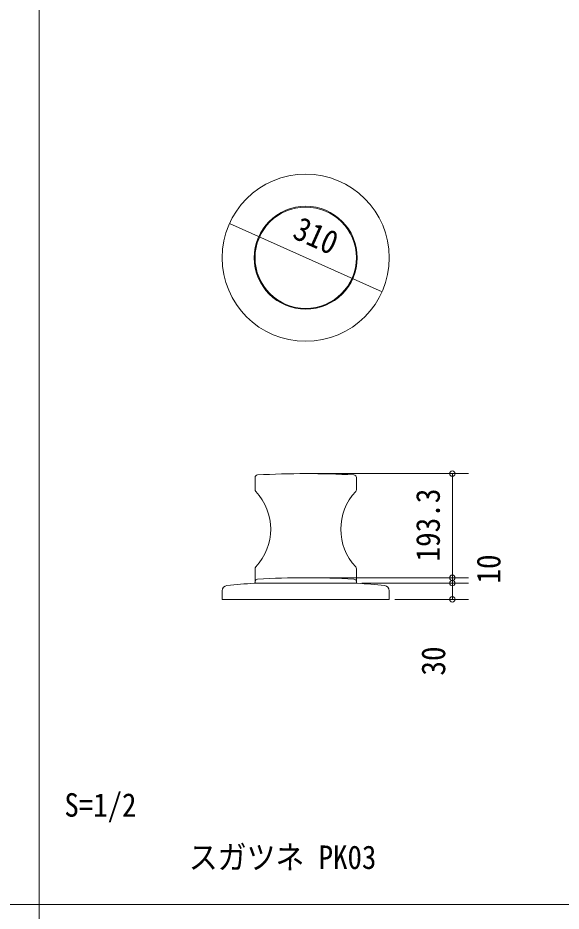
# Model space of a CAD drawing. Units: millimetres at full size, sheet at 1:20, with parts at other scales. Extents: x -4100 to 3700, y -3386 to 2063.
# Drawn here: x 1685 to 2692, y -924 to 734 of the extents above; entities that cross this region are included whole.
import ezdxf
from ezdxf.enums import TextEntityAlignment as Align

# ---------------------------------------------------------------- set-up
doc = ezdxf.new("R2010")
doc.units = ezdxf.units.MM
doc.header["$LTSCALE"] = 20
doc.header["$PDMODE"] = 32
doc.header["$PDSIZE"] = 10
for name, color, linetype, lineweight in [('0-0', 7, 'Continuous', 9), ('0-2', 7, 'Continuous', 9), ('0-5', 7, 'Continuous', 9), ('0-C', 3, 'Continuous', 9), ('0-F', 7, 'Continuous', 9), ('1-2', 6, 'Continuous', 9)]:
    doc.layers.add(name, color=color, linetype=linetype, lineweight=lineweight)
doc.styles.add('ＭＳ ゴシック', font='')
doc.styles.get('ＭＳ ゴシック').set_extended_font_data('MS Gothic')

msp = doc.modelspace()

# ---------------------------------------------------------------- linework, layer by layer
at = {"layer": '0-0'}
for p in [(2490.45, -111.87), (2490.45, -305.13), (2490.45, -315.13), (2490.45, -345.13)]:
    msp.add_point(p, dxfattribs=at)
at = {"layer": '0-2', "color": 1}
for p, q in [((1724.24, -2866.52), (1724.24, 958.48)), ((3700.24, -911.52), (736.24, -911.52))]:
    msp.add_line(p, q, dxfattribs=at)
at = {"layer": '0-2', "color": 6}
for p, q in [((2077.03, 351.99), (2360.04, 225.47)), ((2228.53, -111.87), (2520.45, -111.87)), ((2228.53, -111.87), (2520.45, -111.87)), ((2490.45, -305.13), (2490.45, -111.87)), ((2228.53, -305.13), (2520.45, -305.13)), ((2228.53, -305.13), (2520.45, -305.13)), ((2228.53, -305.13), (2520.45, -305.13)), ((2228.53, -305.13), (2520.45, -305.13)), ((2490.45, -315.13), (2490.45, -305.13)), ((2322.53, -315.13), (2520.45, -315.13)), ((2322.53, -315.13), (2520.45, -315.13)), ((2322.53, -315.13), (2520.45, -315.13)), ((2322.53, -315.13), (2520.45, -315.13)), ((2490.45, -345.13), (2490.45, -315.13)), ((2383.53, -345.13), (2520.45, -345.13)), ((2383.53, -345.13), (2520.45, -345.13))]:
    msp.add_line(p, q, dxfattribs=at)
at = {"layer": '0-2', "color": 3}
for centre, radius, start, end in [((2129.53, -312.61), 5, 93.19873, 180), ((2218.53, -1905.13), 1600, 86.80127, 93.19873), ((2307.53, -312.61), 5, 0, 86.80127)]:
    msp.add_arc(centre, radius, start, end, dxfattribs=at)
at = {"layer": '0-2'}
for p in [(2490.45, -111.87), (2490.45, -305.13), (2490.45, -315.13), (2490.45, -345.13)]:
    msp.add_point(p, dxfattribs=at)
at = {"layer": '0-5', "color": 1}
for p, q in [((1724.24, -2866.52), (1724.24, 958.48)), ((3700.24, -911.52), (736.24, -911.52))]:
    msp.add_line(p, q, dxfattribs=at)
at = {"layer": '0-C'}
for centre, radius, start, end in [((2129.53, -312.61), 5, 93.19873, 180), ((2218.53, -1905.13), 1600, 86.80127, 93.19873), ((2307.53, -312.61), 5, 0, 86.80127)]:
    msp.add_arc(centre, radius, start, end, dxfattribs=at)
at = {"layer": '0-F'}
for p, q in [((2124.53, -119.35), (2124.53, -141.63)), ((2312.53, -141.63), (2312.53, -119.35)), ((2124.53, -288.52), (2124.53, -315.13)), ((2312.53, -315.13), (2312.53, -288.52)), ((2124.53, -309.35), (2124.53, -315.13)), ((2312.53, -315.13), (2312.53, -309.35)), ((2063.53, -329.45), (2063.53, -345.13)), ((2123.03, -315.13), (2218.53, -315.13)), ((2218.53, -315.13), (2314.03, -315.13)), ((2373.53, -345.13), (2373.53, -329.45)), ((2063.53, -345.13), (2218.53, -345.13)), ((2218.53, -345.13), (2373.53, -345.13))]:
    msp.add_line(p, q, dxfattribs=at)
for radius in [155, 95.5, 94]:
    msp.add_circle((2218.53, 288.73), radius, dxfattribs=at)
for centre, radius, start, end in [((2129.53, -119.35), 5, 93.19873, 180), ((2218.53, -1711.87), 1600, 86.80127, 93.19873), ((2307.53, -119.35), 5, 0, 86.80127), ((2129.53, -141.63), 5, 180, 223.09411), ((2051.03, -215.07), 102.5, 316.90589, 43.09411), ((2386.03, -215.07), 102.5, 136.90589, 223.09411), ((2307.53, -141.63), 5, 316.90589, 0), ((2129.53, -288.52), 5, 136.90589, 180), ((2307.53, -288.52), 5, 0, 43.09411), ((2073.53, -329.45), 10, 95.98779, 180), ((2218.53, -1711.87), 1400, 93.91143, 95.98779), ((2218.53, -1711.87), 1400, 84.01221, 86.08857), ((2363.53, -329.45), 10, 0, 84.01221)]:
    msp.add_arc(centre, radius, start, end, dxfattribs=at)
at = {"layer": '1-2'}
for p, q in [((2077.03, 351.99), (2360.04, 225.47)), ((2490.45, -305.13), (2490.45, -111.87)), ((2490.45, -315.13), (2490.45, -305.13)), ((2490.45, -345.13), (2490.45, -315.13))]:
    msp.add_line(p, q, dxfattribs=at)

# ---------------------------------------------------------------- texts
at = {"layer": '0-2', "style": 'ＭＳ ゴシック', "width": 0.9}
for s, rotation, p in [('310', 335.914, (2186.23, 314.12)), ('310', 335.914, (2186.23, 314.12)), ('193.3', 90, (2480.45, -274.98)), ('193.3', 90, (2480.45, -274.98)), ('10', 90, (2592.87, -315.96)), ('10', 90, (2592.87, -315.96)), ('30', 90, (2490.45, -486.68)), ('30', 90, (2490.45, -486.68))]:
    msp.add_text(s, height=44.21, rotation=rotation, dxfattribs=at).set_placement(p, align=Align.BOTTOM_LEFT)
for s, p in [('S=1/2', (1771.08, -761.54)), ('スガツネ PK03', (2001.73, -858.58))]:
    msp.add_text(s, height=43.62, dxfattribs=at).set_placement(p, align=Align.BOTTOM_LEFT)
at = {"layer": '0-5', "style": 'ＭＳ ゴシック', "width": 0.9}
for s, p in [('S=1/2', (1771.08, -761.54)), ('スガツネ PK03', (2001.73, -858.58))]:
    msp.add_text(s, height=43.62, dxfattribs=at).set_placement(p, align=Align.BOTTOM_LEFT)

doc.saveas('drawing.dxf')
